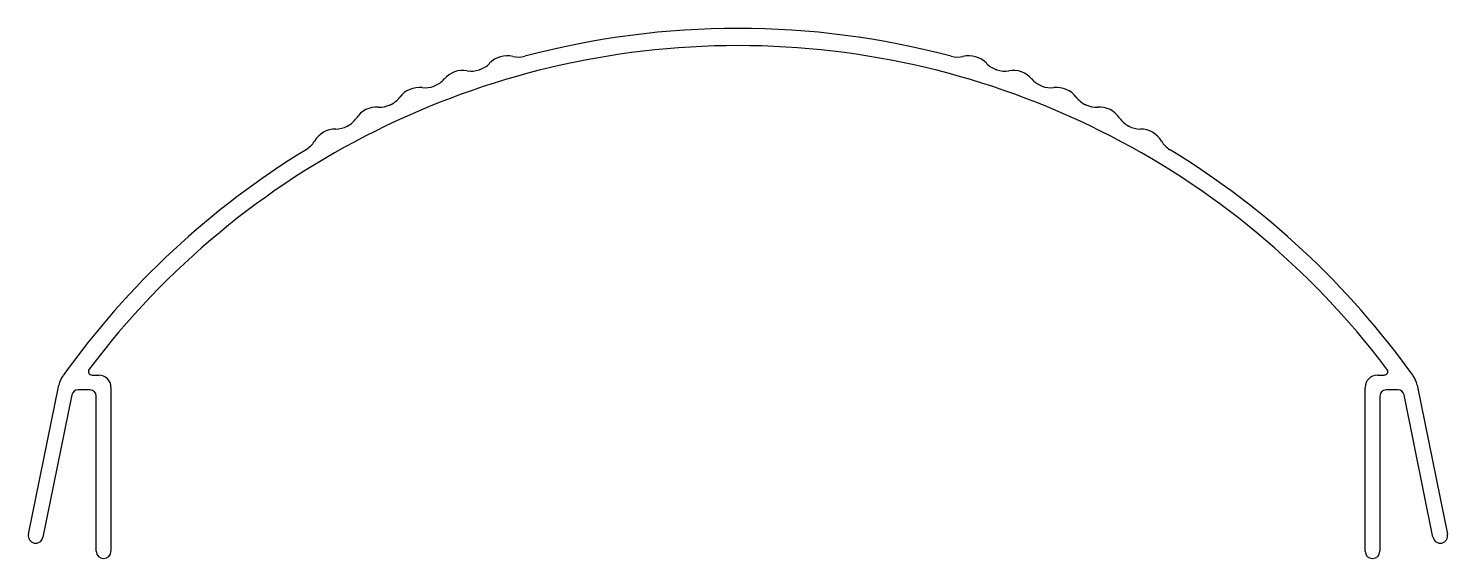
# Model space of a CAD drawing. Extents: x 693 to 809, y 656 to 699.
import ezdxf

# ---------------------------------------------------------------- set-up
doc = ezdxf.new("R2010")
doc.units = 0
doc.layers.get('0').update_dxf_attribs({"linetype": 'CONTINUOUS'})

msp = doc.modelspace()

# ---------------------------------------------------------------- linework, layer by layer
at = {"linetype": 'CONTINUOUS'}
for p, q in [((698.52, 671.15), (699.06, 671.15)), ((803.04, 671.15), (803.58, 671.15)), ((693.36, 658.21), (695.82, 670.34)), ((696.89, 669.55), (694.53, 657.98)), ((698.36, 669.95), (697.38, 669.95)), ((698.86, 656.84), (698.86, 669.45)), ((700.06, 670.15), (700.06, 656.84)), ((802.04, 656.84), (802.04, 670.15)), ((803.24, 669.45), (803.24, 656.84)), ((804.72, 669.95), (803.74, 669.95)), ((807.56, 657.98), (805.21, 669.55)), ((806.27, 670.34), (808.74, 658.21))]:
    msp.add_line(p, q, dxfattribs=at)
for centre, radius, start, end in [((751.05, 631.84), 67.49, 75.1248, 104.8752), ((751.05, 631.84), 66.09, 37.018, 142.982), ((732.29, 695.11), 2, 76.7289, 136.2986), ((733.21, 699), 2, 256.7289, 284.8752), ((768.89, 699), 2, 255.1248, 283.2711), ((769.8, 695.11), 2, 43.7014, 103.2711), ((728.68, 693.92), 2, 80.0316, 139.6014), ((729.37, 697.86), 2, 260.0316, 288.178), ((751.05, 631.84), 67.49, 108.1523, 108.178), ((729.4, 697.87), 2, 288.1523, 316.2986), ((772.7, 697.87), 2, 223.7014, 251.8477), ((751.05, 631.84), 67.49, 71.822, 71.8477), ((772.73, 697.86), 2, 251.822, 279.9684), ((773.42, 693.92), 2, 40.3986, 99.9684), ((725.63, 696.52), 2, 291.455, 319.6014), ((776.46, 696.52), 2, 220.3986, 248.545), ((721.95, 694.94), 2, 294.7578, 322.9041), ((725.14, 692.53), 2, 83.3344, 142.9041), ((725.6, 696.5), 2, 263.3344, 291.4807), ((751.05, 631.84), 67.49, 111.455, 111.4807), ((751.05, 631.84), 67.49, 68.5193, 68.545), ((776.49, 696.5), 2, 248.5193, 276.6656), ((776.96, 692.53), 2, 37.0959, 96.6656), ((780.15, 694.94), 2, 217.0959, 245.2422), ((721.68, 690.94), 2, 86.6371, 146.2069), ((721.92, 694.93), 2, 266.6371, 294.7835), ((751.05, 631.84), 67.49, 114.7578, 114.7835), ((751.05, 631.84), 67.49, 65.2165, 65.2422), ((780.18, 694.93), 2, 245.2165, 273.3629), ((780.41, 690.94), 2, 33.7931, 93.3629), ((718.33, 693.15), 2, 269.9399, 298.0862), ((751.05, 631.84), 67.49, 118.0606, 118.0862), ((718.36, 693.16), 2, 298.0606, 326.2069), ((783.74, 693.16), 2, 213.7931, 241.9394), ((751.05, 631.84), 67.49, 61.9138, 61.9394), ((783.76, 693.15), 2, 241.9138, 270.0601), ((714.88, 691.18), 2, 301.3633, 329.5096), ((718.33, 689.15), 2, 89.9399, 149.5096), ((783.77, 689.15), 2, 30.4904, 90.0601), ((787.21, 691.18), 2, 210.4904, 238.6367), ((751.05, 631.84), 67.49, 121.3633, 144.4217), ((751.05, 631.84), 67.49, 35.5783, 58.6367), ((697.78, 669.94), 2, 144.4217, 168.5037), ((698.52, 671.45), 0.3, 142.982, 270), ((699.06, 670.15), 1, 0, 90), ((803.04, 670.15), 1, 90, 180), ((803.58, 671.45), 0.3, 270, 37.018), ((804.31, 669.94), 2, 11.4963, 35.5783), ((697.38, 669.45), 0.5, 90, 168.5037), ((698.36, 669.45), 0.5, 0, 90), ((803.74, 669.45), 0.5, 90, 180), ((804.72, 669.45), 0.5, 11.4963, 90), ((693.94, 658.09), 0.6, 168.5037, 258.5037), ((693.94, 658.09), 0.6, 258.5037, 348.5037), ((808.15, 658.09), 0.6, 191.4963, 281.4963), ((808.15, 658.09), 0.6, 281.4963, 11.4963), ((699.46, 656.84), 0.6, 180, 270), ((699.46, 656.84), 0.6, 270, 0), ((802.64, 656.84), 0.6, 180, 270), ((802.64, 656.84), 0.6, 270, 0)]:
    msp.add_arc(centre, radius, start, end, dxfattribs=at)

doc.saveas('drawing.dxf')
